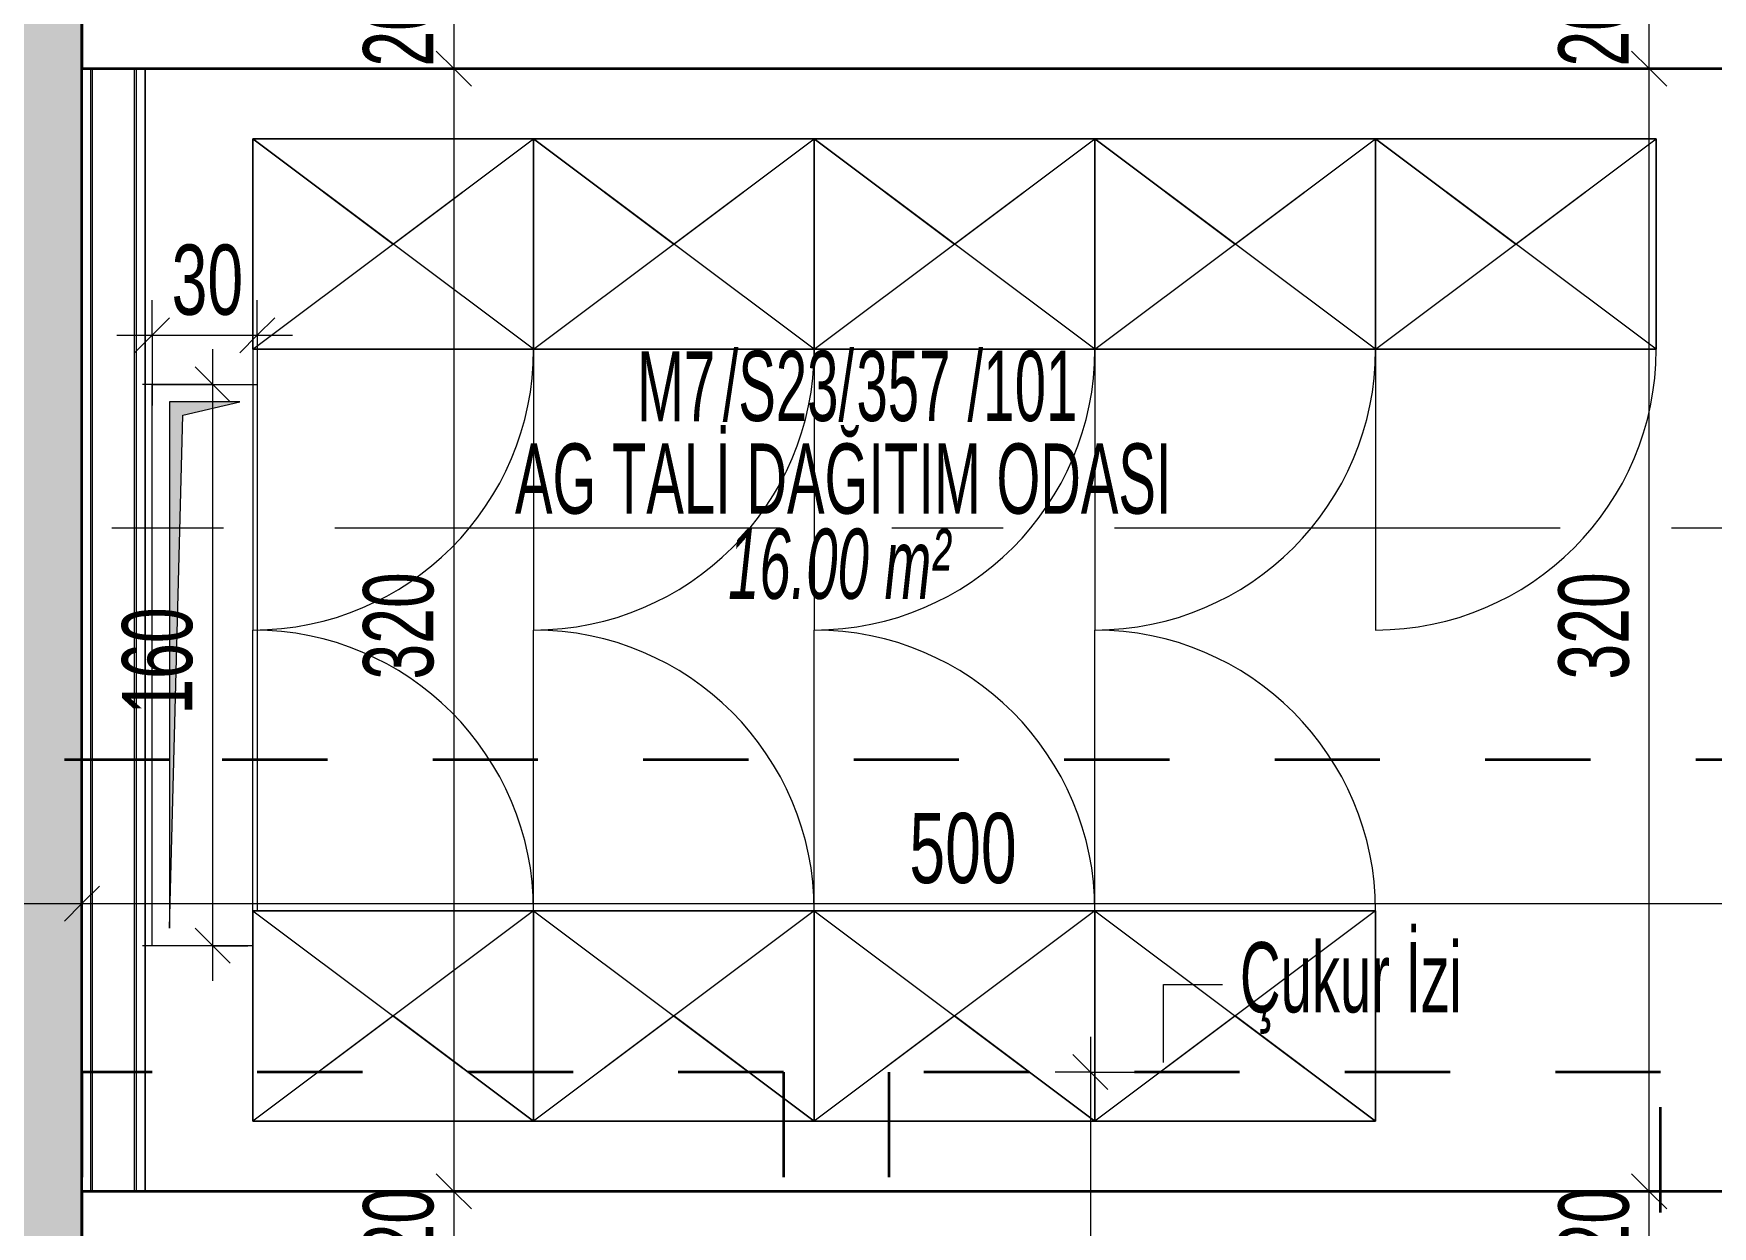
# Model space of a CAD drawing. Header units: metres. Extents: x 8 to 325, y -31 to 15.
# Drawn here: x 119.457 to 124.242, y -7.19 to -3.79 of the extents above; entities that cross this region are included whole.
import ezdxf

# ---------------------------------------------------------------- set-up
doc = ezdxf.new("R2010")
doc.units = ezdxf.units.M
doc.linetypes.add('Dash', pattern=[0.6, 0.3, -0.3])
doc.linetypes.add('Grid Line', pattern=[2.2225, 1.27, -0.3175, 0.3175, -0.3175])
for name, color, linetype, lineweight in [('A-ALAN', 7, 'Continuous', 9), ('A-DETY', 7, 'Continuous', 9), ('A-DETY-AKS', 7, 'Continuous', 9), ('A-DETY-ETKT', 7, 'Continuous', 9), ('A-DETY-OLCU', 7, 'Continuous', 9), ('A-DETY-OLCU-100', 7, 'Continuous', 9), ('A-DETY-YAZI', 7, 'Continuous', 9), ('A-DOSM', 7, 'Continuous', 9), ('A-DUVR', 7, 'Continuous', 9), ('A-DUVR-TARM', 7, 'Continuous', 35), ('A-MODL', 7, 'Continuous', 9), ('E-ELEC-EQPM', 7, 'Continuous', 9)]:
    doc.layers.add(name, color=color, linetype=linetype, lineweight=lineweight)
doc.layers.add('A-ÇZGI', color=7, linetype='Continuous', lineweight=9, true_color=0x00a600)
doc.styles.add('Arial Narrow_1', font='ARIALN.TTF', dxfattribs={"width": 0.7, "height": 0.2})
doc.styles.add('Arial Narrow_5', font='ARIALN.TTF', dxfattribs={"width": 0.8, "height": 0.2})
doc.styles.add('Arial Narrow_I', font='ARIALNI.TTF', dxfattribs={"width": 0.7, "height": 0.2})
doc.dimstyles.new('TKFN_ARDI_Ölçü_1_100__İç__3', dxfattribs={"dimscale": 0.3048, "dimtxt": 0.204686, "dimasz": 0.328084, "dimexe": 0.328084, "dimexo": 0.0625, "dimgap": 0, "dimtad": 1, "dimdec": 0, "dimlfac": 100, "dimdsep": 46, "dimtxsty": 'Arial Narrow_5', "dimblk1": 'OBLIQUE', "dimblk2": 'OBLIQUE', "dimsah": 1, "dimcen": 0.09, "dimdle": 0.328084, "dimadec": 8, "dimazin": 0, "dimtfac": 1, "dimtdec": 4, "dimtix": 1, "dimtmove": 0, "dimatfit": 3, "dimfxl": 0.656168, "dimfxlon": 1, "dimtvp": 1, "dimtolj": 1, "dimtzin": 0, "dimarcsym": 2})

# ---------------------------------------------------------------- blocks, each defined once
blk = doc.blocks.new('D5020_30_DİKİLİ_TİP_PANO - KUVVET_DAĞITIM_PANOSU_ŞEBEKE_-4133538-_1_13_4_13_ PERON KATI _FFL_')
at = {"layer": 'A-DETY', "color": 8, "lineweight": 5, "true_color": 0x808080}
for p, q in [((0.4, -0.3), (-0.4, 0.3)), ((-0.4, -0.3), (0.4, 0.3)), ((0.4, 0.3), (-0.4, 0.3)), ((-0.4, 0.3), (0, 0)), ((-0.4, -0.3), (-0.4, 0.3)), ((-0.4, 0.3), (0.4, 0.3)), ((0, 0), (0.4, 0.3)), ((0.4, 0.3), (0.4, -0.3)), ((-0.4, -0.3), (-0.4, -1.1)), ((0.4, -0.3), (-0.4, -0.3))]:
    blk.add_line(p, q, dxfattribs=at)
blk.add_arc((-0.4, -0.3), 0.8, 270, 360, dxfattribs=at)
at = {"layer": 'E-ELEC-EQPM', "color": 8, "lineweight": 5, "true_color": 0x808080}
for p, q in [((0.4, 0.3), (-0.4, 0.3)), ((-0.4, 0.3), (-0.4, -0.3)), ((0.4, -0.3), (0.4, 0.3)), ((-0.4, -0.3), (0.4, -0.3))]:
    blk.add_line(p, q, dxfattribs=at)
blk = doc.blocks.new('D5020_30_DİKİLİ_TİP_PANO - KUVVET_DAĞITIM_PANOSU_ŞEBEKE_-4133552-_1_13_4_13_ PERON KATI _FFL_')
at = {"layer": 'A-DETY', "color": 8, "lineweight": 5, "true_color": 0x808080}
for p, q in [((0.4, -0.3), (-0.4, 0.3)), ((-0.4, -0.3), (0.4, 0.3)), ((0.4, 0.3), (-0.4, 0.3)), ((-0.4, 0.3), (0, 0)), ((-0.4, -0.3), (-0.4, 0.3)), ((-0.4, 0.3), (0.4, 0.3)), ((0, 0), (0.4, 0.3)), ((0.4, 0.3), (0.4, -0.3)), ((0.4, -0.3), (-0.4, -0.3)), ((0.4, -0.3), (0.4, -1.1))]:
    blk.add_line(p, q, dxfattribs=at)
blk.add_arc((0.4, -0.3), 0.8, 180, 270, dxfattribs=at)
at = {"layer": 'E-ELEC-EQPM', "color": 8, "lineweight": 5, "true_color": 0x808080}
for p, q in [((0.4, 0.3), (-0.4, 0.3)), ((-0.4, 0.3), (-0.4, -0.3)), ((0.4, -0.3), (0.4, 0.3)), ((-0.4, -0.3), (0.4, -0.3))]:
    blk.add_line(p, q, dxfattribs=at)
blk = doc.blocks.new('IC-TKN-M7-S23-000-10-A1-32-K-T-6F-200_rvt-1-_1_13_4_13_ PERON KATI _FFL_')
at = {"layer": 'E-ELEC-EQPM', "color": 8, "lineweight": 5, "true_color": 0x808080}
for p in [(-184.3125, -4.39), (-183.5125, -4.39), (-182.7125, -4.39), (-181.9125, -4.39), (-181.1125, -4.39)]:
    blk.add_blockref('D5020_30_DİKİLİ_TİP_PANO - KUVVET_DAĞITIM_PANOSU_ŞEBEKE_-4133538-_1_13_4_13_ PERON KATI _FFL_', p, dxfattribs=at)
at = {"layer": 'E-ELEC-EQPM', "color": 8, "lineweight": 5, "true_color": 0x808080, "rotation": 180}
for p in [(-184.3125, -6.59), (-183.5125, -6.59), (-182.7125, -6.59), (-181.9125, -6.59)]:
    blk.add_blockref('D5020_30_DİKİLİ_TİP_PANO - KUVVET_DAĞITIM_PANOSU_ŞEBEKE_-4133552-_1_13_4_13_ PERON KATI _FFL_', p, dxfattribs=at)
blk = doc.blocks.new('IC-TKN-M7-S23-000-10-A1-32-K-T-6C-200_rvt-1-_1_13_4_13_ PERON KATI _FFL_')
at = {"layer": 'A-DUVR-TARM', "lineweight": 9, "true_color": 0x787878}
h = blk.add_hatch(dxfattribs=at)
h.set_pattern_fill('FP_112', color=8, style=0, pattern_type=2)
h.set_pattern_definition([(45, (0, 0), (-0.08845199, 0.08845199), []), (45, (0.08846, 0), (-0.08845199, 0.08845199), [0.06255, -0.03127])])
h.paths.add_polyline_path([(-185.2, -22), (-185.2, -19.5302), (-186.5, -19.5302), (-186.5, -22), (-186.3437, -22)])
h.paths.add_polyline_path([(-186.5, -14.2698), (-185.2, -14.2698), (-185.2, -2.7302), (-186.5, -2.7302), (-186.5, -14.1083)])
h.paths.add_polyline_path([(-185.6726, 2.5302), (-185.2, 2.5302), (-185.2, 5), (-186.5, 5), (-186.5, 2.5302), (-186.2267, 2.5302)])
at = {"layer": 'A-DUVR', "lineweight": 35}
blk.add_line((-185.2, -14.2698), (-185.2, -2.7302), dxfattribs=at)
blk = doc.blocks.new('D2030_10_U Kanal Ekipmanı - U Kanal Ekipmanı-4362179-_1_13_4_13_ PERON KATI _FFL_')
at = {"layer": 'A-MODL', "color": 8, "true_color": 0x808080}
for p, q in [((-0.155, 0), (-0.155, 3.2)), ((-0.15, 0), (-0.15, 3.2)), ((-0.03, 0), (-0.03, 3.2)), ((-0.025, 3.2), (-0.025, 0)), ((0, 0), (0, 3.2))]:
    blk.add_line(p, q, dxfattribs=at)
blk = doc.blocks.new('Şaft Boşluğu Sembolü2 - Şaft Boşluğu Sembolü-4775205-_1_13_4_13_ PERON KATI _FFL_')
at = {"layer": 'A-DETY', "true_color": 0x818181}
blk.add_hatch(color=8, dxfattribs=at).paths.add_polyline_path([(-0.6096, 0.4572), (0.8529, 0.4197), (0.8904, 0.2572), (0.8904, 0.4572), (-0.5792, 0.4572)])
at = {"layer": 'A-DETY'}
for p, q in [((0.8904, 0.4572), (-0.6096, 0.4572)), ((-0.6096, 0.4572), (0.8529, 0.4197)), ((0.8904, 0.2572), (0.8904, 0.4572)), ((0.8529, 0.4197), (0.8904, 0.2572))]:
    blk.add_line(p, q, dxfattribs=at)
blk = doc.blocks.new('DIMBLOCK306-_1_13_4_13_ PERON KATI _FFL_')
at = {"layer": 'A-DETY-OLCU-100', "transparency": 16777216}
for p, q in [((118.2947, -6.2699), (118.2947, -6.0699)), ((119.5947, -6.2699), (119.5947, -6.0699)), ((118.2947, -6.2699), (118.3447, -6.2199)), ((119.5947, -6.2699), (119.6447, -6.2199)), ((118.1947, -6.2699), (119.5947, -6.2699)), ((118.2947, -6.2699), (118.2447, -6.3199)), ((118.2947, -6.2699), (118.2947, -6.3699)), ((119.5947, -6.2699), (119.5447, -6.3199)), ((119.5947, -6.2699), (119.5947, -6.3699))]:
    blk.add_line(p, q, dxfattribs=at)
at = {"layer": 'A-DETY-OLCU-100', "color": 0, "transparency": 16777216, "insert": (118.8033, -6.0114), "char_height": 0.2, "width": 0.339194, "attachment_point": 1, "line_spacing_factor": 0.974696, "style": 'Arial Narrow_5'}
blk.add_mtext('130', dxfattribs=at)
blk = doc.blocks.new('_Oblique')
at = {"color": 0, "linetype": 'ByBlock', "lineweight": -2}
blk.add_line((-0.5, -0.5), (0.5, 0.5), dxfattribs=at)
blk = doc.blocks.new('DIMBLOCK307-_1_13_4_13_ PERON KATI _FFL_')
at = {"layer": 'A-DETY-OLCU-100', "transparency": 16777216}
for p, q in [((119.5947, -6.2699), (119.5947, -6.0699)), ((124.5947, -6.2699), (124.5947, -6.0699)), ((119.5947, -6.2699), (119.6447, -6.2199)), ((124.5947, -6.2699), (124.6447, -6.2199)), ((119.5947, -6.2699), (119.5447, -6.3199)), ((119.5947, -6.2699), (124.5947, -6.2699)), ((119.5947, -6.2699), (119.5947, -6.3699)), ((124.5947, -6.2699), (124.5447, -6.3199)), ((124.5947, -6.2699), (124.5947, -6.3699))]:
    blk.add_line(p, q, dxfattribs=at)
at = {"layer": 'A-DETY-OLCU-100', "color": 0, "transparency": 16777216, "insert": (121.9533, -6.0114), "char_height": 0.2, "width": 0.339194, "attachment_point": 1, "line_spacing_factor": 0.974696, "style": 'Arial Narrow_5'}
blk.add_mtext('500', dxfattribs=at)
blk = doc.blocks.new('DIMBLOCK410-_1_13_4_13_ PERON KATI _FFL_')
at = {"layer": 'A-DETY-OLCU-100', "transparency": 16777216}
for p, q in [((120.6548, -3.69), (120.6048, -3.64)), ((120.6548, -3.69), (120.5548, -3.69)), ((120.6548, -3.69), (120.6548, -3.89)), ((120.6548, -3.69), (120.7048, -3.74)), ((120.6548, -3.69), (120.8548, -3.69)), ((120.6548, -3.89), (120.6048, -3.84)), ((120.6548, -3.89), (120.5548, -3.89)), ((120.6548, -3.89), (120.7048, -3.94)), ((120.6548, -3.89), (120.8548, -3.89))]:
    blk.add_line(p, q, dxfattribs=at)
at = {"layer": 'A-DETY-OLCU-100', "color": 0, "transparency": 16777216, "insert": (120.3963, -3.8842), "char_height": 0.2, "width": 0.22613, "attachment_point": 1, "rotation": 90, "line_spacing_factor": 0.974696, "style": 'Arial Narrow_5'}
blk.add_mtext('20', dxfattribs=at)
blk = doc.blocks.new('DIMBLOCK411-_1_13_4_13_ PERON KATI _FFL_')
at = {"layer": 'A-DETY-OLCU-100', "transparency": 16777216}
for p, q in [((120.6548, -3.89), (120.6048, -3.84)), ((120.6548, -3.89), (120.5548, -3.89)), ((120.6548, -3.89), (120.6548, -7.09)), ((120.6548, -3.89), (120.7048, -3.94)), ((120.6548, -3.89), (120.8548, -3.89)), ((120.6548, -7.09), (120.6048, -7.04)), ((120.6548, -7.09), (120.5548, -7.09)), ((120.6548, -7.09), (120.7048, -7.14)), ((120.6548, -7.09), (120.8548, -7.09))]:
    blk.add_line(p, q, dxfattribs=at)
at = {"layer": 'A-DETY-OLCU-100', "color": 0, "transparency": 16777216, "insert": (120.3963, -5.6313), "char_height": 0.2, "width": 0.339194, "attachment_point": 1, "rotation": 90, "line_spacing_factor": 0.974696, "style": 'Arial Narrow_5'}
blk.add_mtext('320', dxfattribs=at)
blk = doc.blocks.new('DIMBLOCK412-_1_13_4_13_ PERON KATI _FFL_')
at = {"layer": 'A-DETY-OLCU-100', "transparency": 16777216}
for p, q in [((120.6548, -7.09), (120.6048, -7.04)), ((120.6548, -7.09), (120.5548, -7.09)), ((120.6548, -7.09), (120.6548, -7.29)), ((120.6548, -7.09), (120.7048, -7.14)), ((120.6548, -7.09), (120.8548, -7.09)), ((120.6548, -7.29), (120.6048, -7.24)), ((120.6548, -7.29), (120.5548, -7.29)), ((120.6548, -7.29), (120.7048, -7.34)), ((120.6548, -7.29), (120.8548, -7.29))]:
    blk.add_line(p, q, dxfattribs=at)
at = {"layer": 'A-DETY-OLCU-100', "color": 0, "transparency": 16777216, "insert": (120.3963, -7.2842), "char_height": 0.2, "width": 0.22613, "attachment_point": 1, "rotation": 90, "line_spacing_factor": 0.974696, "style": 'Arial Narrow_5'}
blk.add_mtext('20', dxfattribs=at)
blk = doc.blocks.new('DIMBLOCK486-_1_13_4_13_ PERON KATI _FFL_')
at = {"layer": 'A-DETY-OLCU-100', "transparency": 16777216}
for p, q in [((119.9675, -6.49), (119.9675, -4.69)), ((119.9675, -4.79), (119.9175, -4.74)), ((119.9675, -4.79), (119.7675, -4.79)), ((119.9675, -4.79), (120.0175, -4.84)), ((119.9675, -4.79), (120.0675, -4.79)), ((119.9675, -6.39), (119.9175, -6.34)), ((119.9675, -6.39), (119.7675, -6.39)), ((119.9675, -6.39), (120.0175, -6.44)), ((119.9675, -6.39), (120.0675, -6.39))]:
    blk.add_line(p, q, dxfattribs=at)
at = {"layer": 'A-DETY-OLCU-100', "color": 0, "transparency": 16777216, "insert": (119.709, -5.7313), "char_height": 0.2, "width": 0.339194, "attachment_point": 1, "rotation": 90, "line_spacing_factor": 0.974696, "style": 'Arial Narrow_5'}
blk.add_mtext('160', dxfattribs=at)
blk = doc.blocks.new('DIMBLOCK487-_1_13_4_13_ PERON KATI _FFL_')
at = {"layer": 'A-DETY-OLCU-100', "transparency": 16777216}
for p, q in [((119.7947, -4.6498), (119.7947, -4.5498)), ((120.0947, -4.6498), (120.0947, -4.5498)), ((119.7947, -4.6498), (119.8447, -4.5998)), ((120.0947, -4.6498), (120.1447, -4.5998)), ((119.6947, -4.6498), (120.1947, -4.6498)), ((119.7947, -4.6498), (119.7447, -4.6998)), ((119.7947, -4.6498), (119.7947, -4.8498)), ((120.0947, -4.6498), (120.0447, -4.6998)), ((120.0947, -4.6498), (120.0947, -4.8498))]:
    blk.add_line(p, q, dxfattribs=at)
at = {"layer": 'A-DETY-OLCU-100', "color": 0, "transparency": 16777216, "insert": (119.8504, -4.3914), "char_height": 0.2, "width": 0.22613, "attachment_point": 1, "line_spacing_factor": 0.974696, "style": 'Arial Narrow_5'}
blk.add_mtext('30', dxfattribs=at)
blk = doc.blocks.new('DIMBLOCK498-_1_13_4_13_ PERON KATI _FFL_')
at = {"layer": 'A-DETY-OLCU-100', "transparency": 16777216}
for p, q in [((124.062, -7.09), (124.012, -7.04)), ((124.062, -7.09), (123.862, -7.09)), ((124.062, -7.29), (124.062, -7.09)), ((124.062, -7.09), (124.112, -7.14)), ((124.062, -7.09), (124.162, -7.09)), ((124.062, -7.29), (124.012, -7.24)), ((124.062, -7.29), (123.862, -7.29)), ((124.062, -7.29), (124.112, -7.34)), ((124.062, -7.29), (124.162, -7.29))]:
    blk.add_line(p, q, dxfattribs=at)
at = {"layer": 'A-DETY-OLCU-100', "color": 0, "transparency": 16777216, "insert": (123.8035, -7.2842), "char_height": 0.2, "width": 0.22613, "attachment_point": 1, "rotation": 90, "line_spacing_factor": 0.974696, "style": 'Arial Narrow_5'}
blk.add_mtext('20', dxfattribs=at)
blk = doc.blocks.new('DIMBLOCK499-_1_13_4_13_ PERON KATI _FFL_')
at = {"layer": 'A-DETY-OLCU-100', "transparency": 16777216}
for p, q in [((124.062, -3.89), (124.012, -3.84)), ((124.062, -3.89), (123.862, -3.89)), ((124.062, -7.09), (124.062, -3.89)), ((124.062, -3.89), (124.112, -3.94)), ((124.062, -3.89), (124.162, -3.89)), ((124.062, -7.09), (124.012, -7.04)), ((124.062, -7.09), (123.862, -7.09)), ((124.062, -7.09), (124.112, -7.14)), ((124.062, -7.09), (124.162, -7.09))]:
    blk.add_line(p, q, dxfattribs=at)
at = {"layer": 'A-DETY-OLCU-100', "color": 0, "transparency": 16777216, "insert": (123.8035, -5.6313), "char_height": 0.2, "width": 0.339194, "attachment_point": 1, "rotation": 90, "line_spacing_factor": 0.974696, "style": 'Arial Narrow_5'}
blk.add_mtext('320', dxfattribs=at)
blk = doc.blocks.new('DIMBLOCK500-_1_13_4_13_ PERON KATI _FFL_')
at = {"layer": 'A-DETY-OLCU-100', "transparency": 16777216}
for p, q in [((124.062, -3.69), (124.012, -3.64)), ((124.062, -3.69), (123.862, -3.69)), ((124.062, -3.89), (124.062, -3.69)), ((124.062, -3.69), (124.112, -3.74)), ((124.062, -3.69), (124.162, -3.69)), ((124.062, -3.89), (124.012, -3.84)), ((124.062, -3.89), (123.862, -3.89)), ((124.062, -3.89), (124.112, -3.94)), ((124.062, -3.89), (124.162, -3.89))]:
    blk.add_line(p, q, dxfattribs=at)
at = {"layer": 'A-DETY-OLCU-100', "color": 0, "transparency": 16777216, "insert": (123.8035, -3.8842), "char_height": 0.2, "width": 0.22613, "attachment_point": 1, "rotation": 90, "line_spacing_factor": 0.974696, "style": 'Arial Narrow_5'}
blk.add_mtext('20', dxfattribs=at)
blk = doc.blocks.new('DIMBLOCK527-_1_13_4_13_ PERON KATI _FFL_')
at = {"layer": 'A-DETY-OLCU-100', "transparency": 16777216}
for p, q in [((122.4693, -6.65), (122.4693, -10.35)), ((122.4693, -6.75), (122.4193, -6.7)), ((122.4693, -6.75), (122.3693, -6.75)), ((122.4693, -6.75), (122.5193, -6.8)), ((122.4693, -6.75), (122.6693, -6.75)), ((122.4693, -10.25), (122.4193, -10.2)), ((122.4693, -10.25), (122.3693, -10.25)), ((122.4693, -10.25), (122.5193, -10.3)), ((122.4693, -10.25), (122.6693, -10.25))]:
    blk.add_line(p, q, dxfattribs=at)
at = {"layer": 'A-DETY-OLCU-100', "color": 0, "transparency": 16777216, "insert": (122.2108, -8.6413), "char_height": 0.2, "width": 0.339194, "attachment_point": 1, "rotation": 90, "line_spacing_factor": 0.974696, "style": 'Arial Narrow_5'}
blk.add_mtext('350', dxfattribs=at)

msp = doc.modelspace()

# ---------------------------------------------------------------- linework, layer by layer
at = {"layer": 'A-ALAN', "color": 8, "true_color": 0x808080, "flags": 128}
msp.add_lwpolyline([(124.5947, -4.85), (124.5947, -3.89), (119.5947, -3.89), (119.5947, -4.85), (119.5947, -7.09), (124.5947, -7.09)], close=True, dxfattribs=at)
at = {"layer": 'A-DETY-AKS', "linetype": 'Grid Line'}
for p, q in [((119.5947, -28.9632), (119.5947, 13.6518)), ((323.8329, -5.2), (109.008, -5.2))]:
    msp.add_line(p, q, dxfattribs=at)
at = {"layer": 'A-DETY-YAZI'}
for p, q in [((122.6777, -6.5), (122.8456, -6.5)), ((122.6777, -6.7229), (122.6777, -6.5))]:
    msp.add_line(p, q, dxfattribs=at)
at = {"layer": 'A-DOSM'}
for p, q in [((119.7747, -3.89), (119.7747, -7.09)), ((119.7947, -6.39), (119.7947, -4.79)), ((119.7947, -4.79), (120.0947, -4.79)), ((120.0947, -4.79), (120.0947, -6.29)), ((120.0821, -6.39), (119.7947, -6.39))]:
    msp.add_line(p, q, dxfattribs=at)
at = {"layer": 'A-DUVR', "lineweight": 35}
for p, q in [((119.5947, -3.69), (119.5947, -3.89)), ((119.5947, -3.89), (124.5947, -3.89)), ((124.5947, -7.09), (119.5947, -7.09)), ((119.5947, -7.09), (119.5947, -7.29))]:
    msp.add_line(p, q, dxfattribs=at)
at = {"layer": 'A-ÇZGI', "color": 1, "linetype": 'Dash', "lineweight": 35, "true_color": 0xff0000}
for p, q in [((119.8447, -5.86), (118.2947, -5.86)), ((125.0947, -5.86), (119.857, -5.86)), ((119.5947, -6.75), (119.5947, -10.25)), ((121.5947, -6.75), (119.5947, -6.75)), ((121.5947, -6.75), (121.5947, -10.25)), ((124.0947, -6.75), (121.8947, -6.75)), ((121.8947, -6.75), (121.8947, -10.25)), ((124.0947, -8.35), (124.0947, -6.75))]:
    msp.add_line(p, q, dxfattribs=at)

# ---------------------------------------------------------------- block references
at = {"lineweight": 5}
for name in ['IC-TKN-M7-S23-000-10-A1-32-K-T-6C-200_rvt-1-_1_13_4_13_ PERON KATI _FFL_', 'IC-TKN-M7-S23-000-10-A1-32-K-T-6F-200_rvt-1-_1_13_4_13_ PERON KATI _FFL_']:
    msp.add_blockref(name, (304.7947, 0), dxfattribs=at)
at = {"layer": 'A-DETY', "rotation": 90.0000000000002}
msp.add_blockref('Şaft Boşluğu Sembolü2 - Şaft Boşluğu Sembolü-4775205-_1_13_4_13_ PERON KATI _FFL_', (120.3019, -5.7304), dxfattribs=at)
at = {"layer": 'A-MODL', "color": 8, "true_color": 0x808080}
msp.add_blockref('D2030_10_U Kanal Ekipmanı - U Kanal Ekipmanı-4362179-_1_13_4_13_ PERON KATI _FFL_', (119.7747, -7.09), dxfattribs=at)

# ---------------------------------------------------------------- texts
at = {"layer": 'A-DETY-ETKT', "char_height": 0.2, "line_spacing_factor": 0.949189}
for s, insert, width, attachment_point, style in [('\\pt0.42,0.84,1.26,1.68,2.1,2.52,2.94,3.36,3.78,4.2,4.62,5.04,5.46,5.88,6.3,6.72,7.14,7.56,7.98,8.4,8.82,9.24,9.66,10.08,10.5,10.92,11.34,11.76,12.18,12.6,13.02,13.44;/S23/', (121.7957, -4.7957), 0.3892, 6, 'Arial Narrow_1'), ('\\pt0.42,0.84,1.26,1.68,2.1,2.52,2.94,3.36,3.78,4.2,4.62,5.04,5.46,5.88,6.3,6.72,7.14,7.56,7.98,8.4,8.82,9.24,9.66,10.08,10.5,10.92,11.34,11.76,12.18,12.6,13.02,13.44;/1', (122.2527, -4.7957), 0.1386, 6, 'Arial Narrow_1'), ('\\pt0.42,0.84,1.26,1.68,2.1,2.52,2.94,3.36,3.78,4.2,4.62,5.04,5.46,5.88,6.3,6.72,7.14,7.56,7.98,8.4,8.82,9.24,9.66,10.08,10.5,10.92,11.34,11.76,12.18,12.6,13.02,13.44;M7', (121.3999, -4.7957), 0.2268, 6, 'Arial Narrow_1'), ('\\pt0.42,0.84,1.26,1.68,2.1,2.52,2.94,3.36,3.78,4.2,4.62,5.04,5.46,5.88,6.3,6.72,7.14,7.56,7.98,8.4,8.82,9.24,9.66,10.08,10.5,10.92,11.34,11.76,12.18,12.6,13.02,13.44;357', (121.9364, -4.7957), 0.2828, 5, 'Arial Narrow_1'), ('\\pt0.42,0.84,1.26,1.68,2.1,2.52,2.94,3.36,3.78,4.2,4.62,5.04,5.46,5.88,6.3,6.72,7.14,7.56,7.98,8.4,8.82,9.24,9.66,10.08,10.5,10.92,11.34,11.76,12.18,12.6,13.02,13.44;01', (122.2537, -4.7957), 0.1897, 4, 'Arial Narrow_1'), ('\\pt0.42,0.84,1.26,1.68,2.1,2.52,2.94,3.36,3.78,4.2,4.62,5.04,5.46,5.88,6.3,6.72,7.14,7.56,7.98,8.4,8.82,9.24,9.66,10.08,10.5,10.92,11.34,11.76,12.18,12.6,13.02,13.44;AG TALİ DAĞITIM ODASI', (121.7649, -5.0598), 1.9215, 5, 'Arial Narrow_1'), ('\\pt0.42,0.84,1.26,1.68,2.1,2.52,2.94,3.36,3.78,4.2,4.62,5.04,5.46,5.88,6.3,6.72,7.14,7.56,7.98,8.4,8.82,9.24,9.66,10.08,10.5,10.92,11.34,11.76,12.18,12.6,13.02,13.44;16.00 m²', (121.7531, -5.3026), 0.6573, 5, 'Arial Narrow_I')]:
    msp.add_mtext(s, dxfattribs=dict(at, insert=insert, width=width, attachment_point=attachment_point, style=style))
at = {"layer": 'A-DETY-YAZI', "insert": (122.8956, -6.3797), "char_height": 0.2, "width": 0.663873, "attachment_point": 1, "line_spacing_factor": 0.949189, "style": 'Arial Narrow_1'}
msp.add_mtext('\\pt0.14,0.28,0.42,0.56,0.7,0.84,0.98,1.12,1.26,1.4,1.54,1.68,1.82,1.96,2.1,2.24,2.38,2.52,2.66,2.8,2.94,3.08,3.22,3.36,3.5,3.64,3.78,3.92,4.06,4.2,4.34,4.48;Çukur İzi', dxfattribs=at)

# ---------------------------------------------------------------- dimensions: what is measured, and where the dimension line sits
at = {"layer": 'A-DETY-OLCU'}
for base, p1, p2, override, picture, middle in [((120.6548, -3.89), (120.8548, -3.69), (120.8548, -3.89), {"dimpost": '<>', "dimfxl": 0.2}, 'DIMBLOCK410-_1_13_4_13_ PERON KATI _FFL_', (120.5527, -3.79)), ((124.062, -3.69), (123.862, -3.89), (123.862, -3.69), {"dimpost": '<>', "dimfxl": 0.2}, 'DIMBLOCK500-_1_13_4_13_ PERON KATI _FFL_', (123.9599, -3.79)), ((120.6548, -7.09), (120.8548, -3.89), (120.8548, -7.09), {"dimpost": '<>', "dimfxl": 3.2}, 'DIMBLOCK411-_1_13_4_13_ PERON KATI _FFL_', (120.5527, -5.49)), ((124.062, -3.89), (123.862, -7.09), (123.862, -3.89), {"dimpost": '<>', "dimfxl": 3.2}, 'DIMBLOCK499-_1_13_4_13_ PERON KATI _FFL_', (123.9599, -5.49)), ((119.9675, -4.79), (119.7675, -6.39), (119.7675, -4.79), {"dimpost": '<>', "dimfxl": 1.6}, 'DIMBLOCK486-_1_13_4_13_ PERON KATI _FFL_', (119.8654, -5.59)), ((122.4693, -10.25), (122.6693, -6.75), (122.6693, -10.25), {"dimpost": '<>', "dimfxl": 3.5}, 'DIMBLOCK527-_1_13_4_13_ PERON KATI _FFL_', (122.3671, -8.5)), ((120.6548, -7.29), (120.8548, -7.09), (120.8548, -7.29), {"dimpost": '<>', "dimfxl": 0.2}, 'DIMBLOCK412-_1_13_4_13_ PERON KATI _FFL_', (120.5527, -7.19)), ((124.062, -7.09), (123.862, -7.29), (123.862, -7.09), {"dimpost": '<>', "dimfxl": 0.2}, 'DIMBLOCK498-_1_13_4_13_ PERON KATI _FFL_', (123.9599, -7.19))]:
    dim = msp.add_linear_dim(base=base, p1=p1, p2=p2, angle=90, dimstyle='TKFN_ARDI_Ölçü_1_100__İç__3', override=override, dxfattribs=at)
    dim.commit()
    dim.dimension.update_dxf_attribs({"geometry": picture, "text_midpoint": middle})
for base, p1, p2, override, picture, middle in [((120.0947, -4.6498), (119.7947, -4.8498), (120.0947, -4.8498), {"dimpost": '<>', "dimfxl": 0.3}, 'DIMBLOCK487-_1_13_4_13_ PERON KATI _FFL_', (119.9447, -4.5477)), ((119.5947, -6.2699), (118.2947, -6.0699), (119.5947, -6.0699), {"dimpost": '<>', "dimfxl": 1.3}, 'DIMBLOCK306-_1_13_4_13_ PERON KATI _FFL_', (118.9447, -6.1677)), ((124.5947, -6.2699), (119.5947, -6.0699), (124.5947, -6.0699), {"dimpost": '<>', "dimfxl": 5}, 'DIMBLOCK307-_1_13_4_13_ PERON KATI _FFL_', (122.0947, -6.1677))]:
    dim = msp.add_linear_dim(base=base, p1=p1, p2=p2, dimstyle='TKFN_ARDI_Ölçü_1_100__İç__3', override=override, dxfattribs=at)
    dim.commit()
    dim.dimension.update_dxf_attribs({"geometry": picture, "text_midpoint": middle})

doc.saveas('drawing.dxf')
